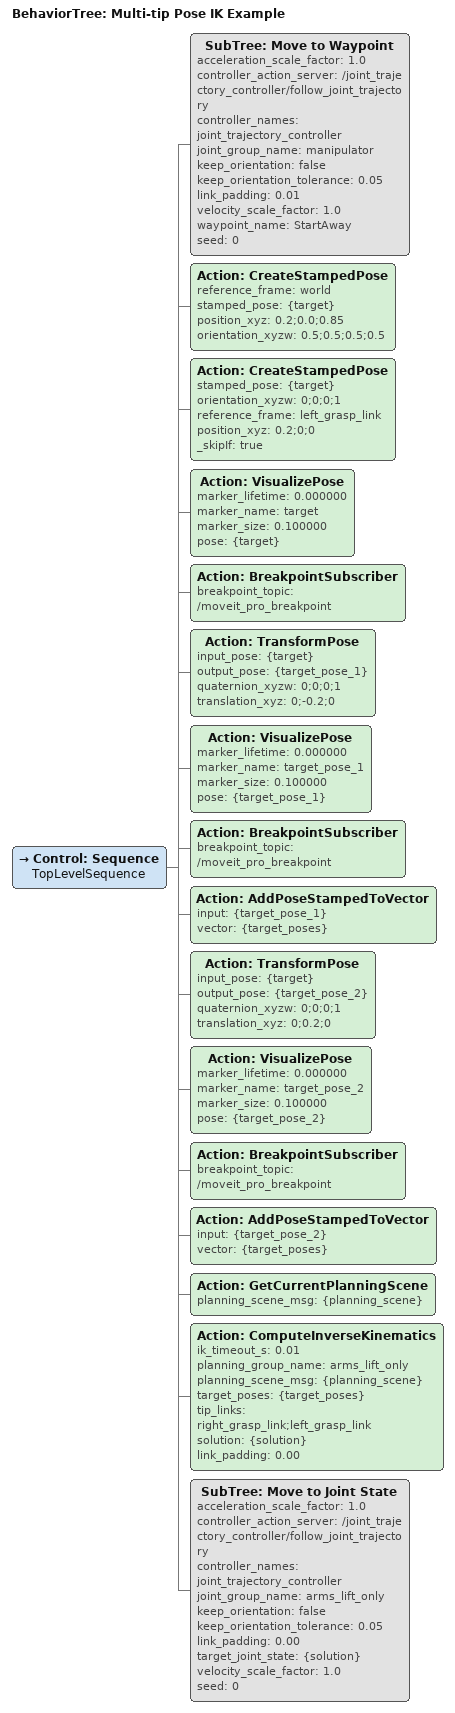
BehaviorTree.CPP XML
<?xml version="1.0" encoding="UTF-8" ?>
<root BTCPP_format="4" main_tree_to_execute="Multi-tip Pose IK Example">
  <BehaviorTree ID="Multi-tip Pose IK Example" _description="">
    <Control ID="Sequence" name="TopLevelSequence">
      <SubTree
        ID="Move to Waypoint"
        acceleration_scale_factor="1.0"
        controller_action_server="/joint_trajectory_controller/follow_joint_trajectory"
        controller_names="joint_trajectory_controller"
        joint_group_name="manipulator"
        keep_orientation="false"
        keep_orientation_tolerance="0.05"
        link_padding="0.01"
        velocity_scale_factor="1.0"
        waypoint_name="StartAway"
        seed="0"
      />
      <!--Create the target poses into a vector-->
      <Action
        ID="CreateStampedPose"
        reference_frame="world"
        stamped_pose="{target}"
        position_xyz="0.2;0.0;0.85"
        orientation_xyzw="0.5;0.5;0.5;0.5"
      />
      <Action
        ID="CreateStampedPose"
        stamped_pose="{target}"
        orientation_xyzw="0;0;0;1"
        reference_frame="left_grasp_link"
        position_xyz="0.2;0;0"
        _skipIf="true"
      />
      <Action
        ID="VisualizePose"
        marker_lifetime="0.000000"
        marker_name="target"
        marker_size="0.100000"
        pose="{target}"
      />
      <Action
        ID="BreakpointSubscriber"
        breakpoint_topic="/moveit_pro_breakpoint"
      />
      <Action
        ID="TransformPose"
        input_pose="{target}"
        output_pose="{target_pose_1}"
        quaternion_xyzw="0;0;0;1"
        translation_xyz="0;-0.2;0"
      />
      <Action
        ID="VisualizePose"
        marker_lifetime="0.000000"
        marker_name="target_pose_1"
        marker_size="0.100000"
        pose="{target_pose_1}"
      />
      <Action
        ID="BreakpointSubscriber"
        breakpoint_topic="/moveit_pro_breakpoint"
      />
      <Action
        ID="AddPoseStampedToVector"
        input="{target_pose_1}"
        vector="{target_poses}"
      />
      <Action
        ID="TransformPose"
        input_pose="{target}"
        output_pose="{target_pose_2}"
        quaternion_xyzw="0;0;0;1"
        translation_xyz="0;0.2;0"
      />
      <Action
        ID="VisualizePose"
        marker_lifetime="0.000000"
        marker_name="target_pose_2"
        marker_size="0.100000"
        pose="{target_pose_2}"
      />
      <Action
        ID="BreakpointSubscriber"
        breakpoint_topic="/moveit_pro_breakpoint"
      />
      <Action
        ID="AddPoseStampedToVector"
        input="{target_pose_2}"
        vector="{target_poses}"
      />
      <!--Compute
      IK simultaneously for two tips-->
      <Action
        ID="GetCurrentPlanningScene"
        planning_scene_msg="{planning_scene}"
      />
      <Action
        ID="ComputeInverseKinematics"
        ik_timeout_s="0.01"
        planning_group_name="arms_lift_only"
        planning_scene_msg="{planning_scene}"
        target_poses="{target_poses}"
        tip_links="right_grasp_link;left_grasp_link"
        solution="{solution}"
        link_padding="0.00"
      />
      <!--Move
      to the computed solution-->
      <SubTree
        ID="Move to Joint State"
        acceleration_scale_factor="1.0"
        controller_action_server="/joint_trajectory_controller/follow_joint_trajectory"
        controller_names="joint_trajectory_controller"
        joint_group_name="arms_lift_only"
        keep_orientation="false"
        keep_orientation_tolerance="0.05"
        link_padding="0.00"
        target_joint_state="{solution}"
        velocity_scale_factor="1.0"
        seed="0"
      />
    </Control>
  </BehaviorTree>
</root>
